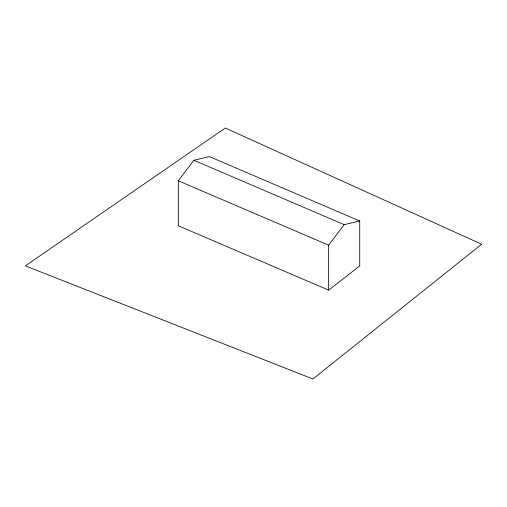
<?xml version="1.0" encoding="UTF-8"?>
<svg xmlns="http://www.w3.org/2000/svg" width="507" height="507" viewBox="0 0 507 507"><rect width="100%" height="100%" fill="white"/><g stroke="black" fill="none" stroke-linecap="round" stroke-linejoin="round"><path stroke-width="0.76" d="M178.306 180.803L193.851 160.275L209.397 156.606L359.729 220.989L359.729 265.941L328.637 290.137L178.306 225.754L178.306 180.803L328.637 245.185L328.637 290.137M328.637 245.185L344.183 224.658L359.729 220.989M193.851 160.275L344.183 224.658M481.65 244.235L312.895 378.989L25.35 265.877L225.298 128.011L481.65 244.235"/></g></svg>
